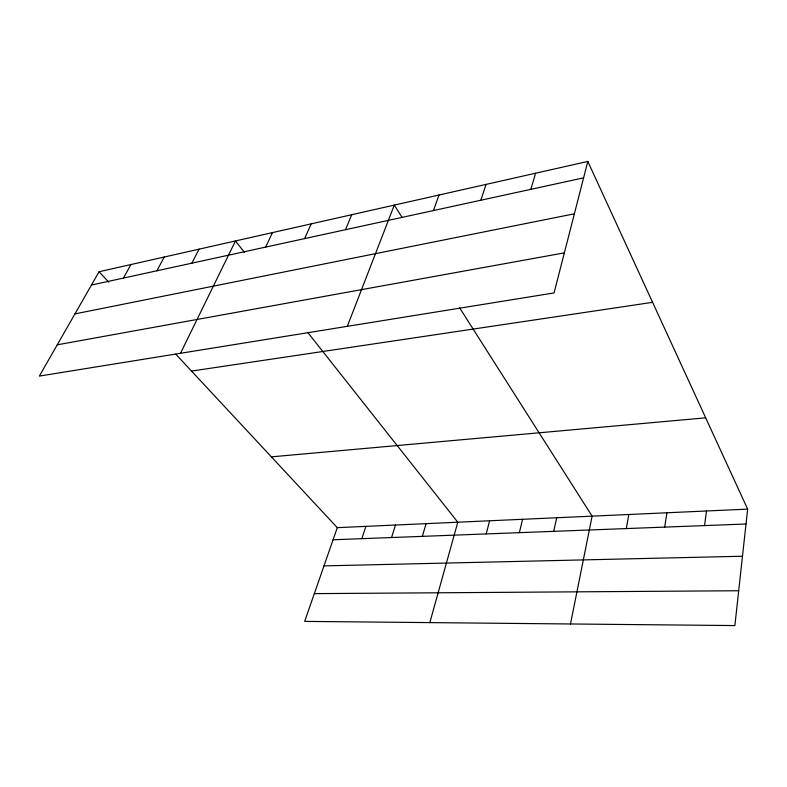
<?xml version="1.0" encoding="UTF-8"?>
<svg xmlns="http://www.w3.org/2000/svg" width="787" height="787" viewBox="0 0 787 787"><rect width="100%" height="100%" fill="white"/><g stroke="black" fill="none" stroke-linecap="round" stroke-linejoin="round"><path stroke-width="1.18" d="M587.81 161.433L554.078 292.931L39.35 376.088L99.054 271.741L587.81 161.433L747.65 509.13L734.871 625.567L304.677 621.396L337.289 527.654L175.786 354.17M704.552 525.588L706.51 510.989M664.681 527.113L666.933 512.77M626.304 528.579L628.823 514.491M570.486 623.973L592.109 516.154L459.638 307.855M553.714 531.343L556.724 517.748M519.361 532.661L522.578 519.292M486.199 533.92L489.622 520.778M429.83 622.606L457.788 522.214L307.687 332.35M530.861 189.333L535.573 173.229M422.324 536.36L426.101 523.65M391.562 537.541L395.497 525.027M480.877 200.223L486.041 184.404M361.823 538.672L365.906 526.365M433.44 210.552L439.008 195.019M347.313 326.33L394.287 205.112L402.157 217.487M345.493 229.706L351.72 214.723M304.638 238.609L311.14 223.882M265.681 247.088L272.43 232.618M180.518 353.284L235.451 240.96L244.541 252.46M191.89 263.163L199.042 249.174M156.918 270.787L164.247 257.034M123.47 278.067L130.947 264.54M91.449 285.042L583.6 177.852M74.942 313.895L574.382 213.798M57.244 344.824L564.358 252.863M191.526 371.07L652.58 302.326M271.387 456.863L705.673 417.828M337.289 527.654L747.65 509.13M333.078 539.774L746.017 524.004M323.988 565.883L742.485 556.232M314.338 593.624L738.698 590.742M99.054 271.741L108.872 282.287"/></g></svg>
